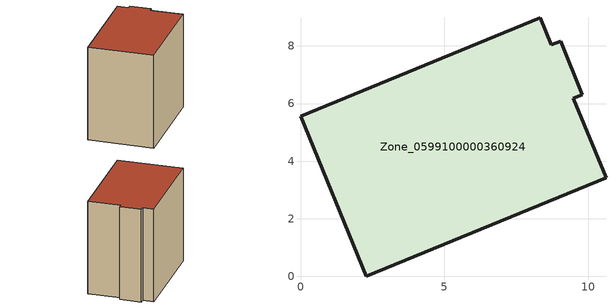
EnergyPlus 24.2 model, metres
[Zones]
Zone_0599100000360924
 floor ground (C_G): 8.71,8.03 9.03,8.16 9.78,6.31 9.47,6.18 10.61,3.42 2.29,0 0,5.56 8.32,8.98 z0
 wall outside (C_F): 2.29,0 10.61,3.42 9.47,6.18 9.78,6.31 9.03,8.16 8.71,8.03 8.32,8.98 0,5.56 2.29,0 z0:8.88
 roof outside (C_R): 9.03,8.16 8.71,8.03 8.32,8.98 0,5.56 2.29,0 10.61,3.42 9.47,6.18 9.78,6.31 z8.88
[BUILDING]
Pand.0599100000360924: North Axis=0; Terrain=City; Loads Convergence Tolerance Value=0.04; Temperature Convergence Tolerance Value=0.4; Solar Distribution=FullExterior; Maximum Number of Warmup Days=25; Minimum Number of Warmup Days=1
[Site:Location]
Rotterdam.The.Hague.AP_ZH_NLD Design_Conditions: Latitude=51.96; Longitude=4.45; Time Zone=1; Elevation=-4.5
[SITE:GROUNDTEMPERATURE:BUILDINGSURFACE]
18, 18, 18, 18, 18, 18, 18, 18, 18, 18, 18, 18
[MATERIAL] Thermal Absorptance=0.9; Solar Absorptance=0.7; Visible Absorptance=0.7
Name | Roughness | Thickness | Conductivity | Density | Specific Heat
G.TI.1992-2005 | MediumSmooth | 0.15 | 0.06 | 540 | 1210
F.TI.1992-2005 | Rough | 0.3 | 0.12 | 1920 | 840
R.TI.1992-2005 | MediumRough | 0.2 | 0.08 | 1500 | 1000
[CONSTRUCTION]
C_G: G.TI.1992-2005
C_F: F.TI.1992-2005
C_R: R.TI.1992-2005
[ZONE]
Zone_0599100000360924: Type=1; Multiplier=1; Ceiling Height=Autocalculate; Volume=Autocalculate; Floor Area=autocalculate; Part of Total Floor Area=Yes
[ZONEINFILTRATION:DESIGNFLOWRATE]
Infil_Zone_0599100000360924: Zone or ZoneList or Space or SpaceList=Zone_0599100000360924; Schedule=AlwaysOn; Design Flow Rate Calculation Method=Flow/Area; Flow Rate per Floor Area=0.0015; Constant Term Coefficient=1; Temperature Term Coefficient=0; Velocity Term Coefficient=0; Velocity Squared Term Coefficient=0
[HVACTEMPLATE:ZONE:IDEALLOADSAIRSYSTEM]
Zone_0599100000360924: Maximum Heating Supply Air Temperature=50; Minimum Cooling Supply Air Temperature=13; Maximum Heating Supply Air Humidity Ratio=0.0156; Minimum Cooling Supply Air Humidity Ratio=0.0077; Heating Limit=NoLimit; Cooling Limit=NoLimit; Dehumidification Control Type=ConstantSensibleHeatRatio; Cooling Sensible Heat Ratio=0.7; Dehumidification Setpoint=60; Humidification Control Type=None; Humidification Setpoint=30; Outdoor Air Method=None; Outdoor Air Flow Rate per Person=0.00944; Outdoor Air Flow Rate per Zone Floor Area=0; Outdoor Air Flow Rate per Zone=0; Demand Controlled Ventilation Type=None; Outdoor Air Economizer Type=NoEconomizer; Heat Recovery Type=None; Sensible Heat Recovery Effectiveness=0.7; Latent Heat Recovery Effectiveness=0.65
[ZONECONTROL:THERMOSTAT]
ThermostatControl_Zone_0599100000360924: Zone or ZoneList=Zone_0599100000360924; Control Type Schedule=DualSetpointControlType; Control 1=Thermostat_Zone_0599100000360924; Temperature Difference Between Cutout And Setpoint=0
[THERMOSTATSETPOINT:DUALSETPOINT]
Thermostat_Zone_0599100000360924: Heating Setpoint Temperature Schedule=HeatingSetpoint_Zone_0599100000360924; Cooling Setpoint Temperature Schedule=CoolingSetpoint_Zone_0599100000360924
[SCHEDULE:COMPACT]
HeatingSetpoint_Zone_0599100000360924: Through: 12/31, For: AllDays, Until: 24:00, 21
CoolingSetpoint_Zone_0599100000360924: Through: 12/31, For: AllDays, Until: 24:00, 24
DualSetpointControlType: Through: 12/31, For: AllDays, Until: 24:00, 4
AlwaysOn: Through: 12/31, For: AllDays, Until: 24:00, 1
